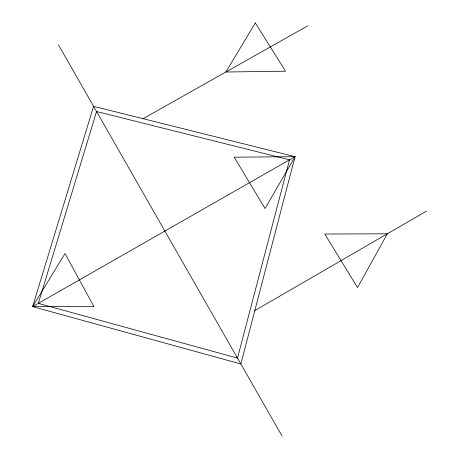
<?xml version="1.0" encoding="UTF-8"?>
<svg xmlns="http://www.w3.org/2000/svg" width="459" height="459" viewBox="0 0 459 459"><rect width="100%" height="100%" fill="white"/><g stroke="black" fill="none" stroke-linecap="round" stroke-linejoin="round"><path stroke-width="0.69" d="M295.057 156.674L240.86 363.987L32.623 306.629L93.584 106.322L295.057 156.674L265.015 208.552L234.205 157.179L295.057 156.674L32.623 306.629L93.929 306.675L65.012 253.506L32.623 306.629M254.825 310.582L426.377 211.192M143.07 118.692L307.84 25.784M58.482 44.913L282.05 436.05M289.514 159.841L237.504 358.106L38.338 303.365L96.551 111.514L289.514 159.841M387.344 233.803L357.504 287.575L324.806 234.033L387.344 233.803M255.324 22.95L225.868 72.006L285.538 71.208L255.324 22.95"/></g></svg>
